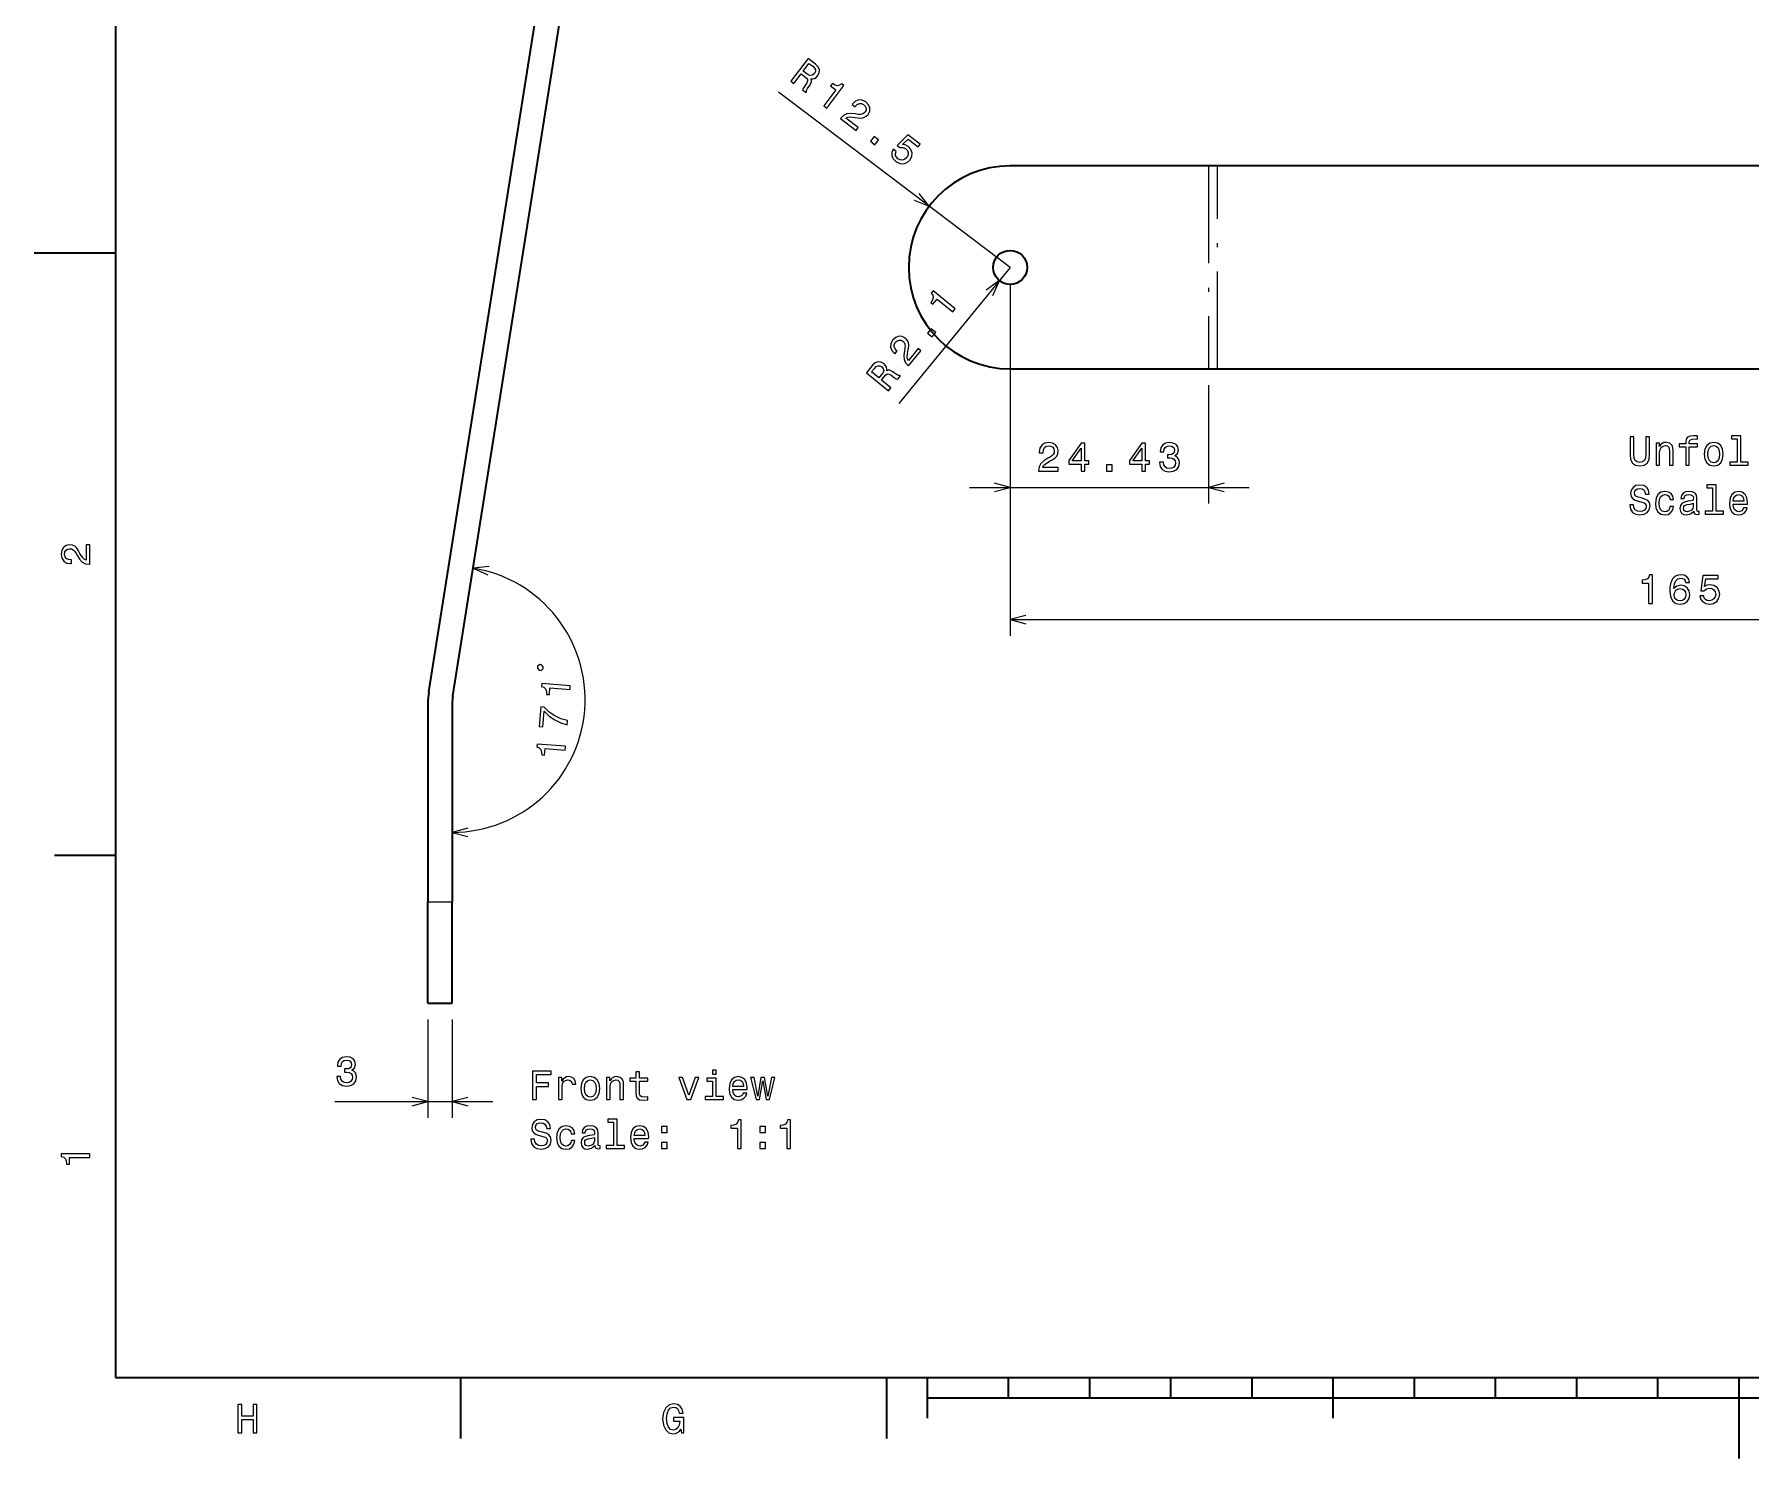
# Model space of a CAD drawing. Extents: x 0 to 420, y 0 to 297.
# Drawn here: x 0 to 211.5, y 0 to 175.5 of the extents above; entities that cross this region are included whole.
import ezdxf

# ---------------------------------------------------------------- set-up
doc = ezdxf.new("R2010")
doc.units = 0
doc.linetypes.add('DASHDOT', pattern=[18.5, 12, -3, 0.5, -3])

msp = doc.modelspace()

# ---------------------------------------------------------------- linework, layer by layer
at = {"color": 7, "lineweight": 35}
for p, q in [((10, 287), (10, 10)), ((48.607815, 94.451767), (70.208748, 230.834702)), ((51.570881, 93.98246), (73.171814, 230.365387)), ((144.66716, 159.246841), (120.232773, 159.246841)), ((283.881348, 159.246841), (145.798386, 159.246841)), ((120.232773, 134.246841), (144.66716, 134.246841)), ((145.798386, 134.246841), (276.849548, 134.246841)), ((48.497009, 93.043854), (48.497009, 68.609459)), ((51.497009, 93.043854), (51.497009, 68.609459)), ((10, 10), (410, 10)), ((110, 7.5), (310, 7.5))]:
    msp.add_line(p, q, dxfattribs=at)
at = {"color": 7, "lineweight": 13}
for p, q in [((120.232773, 146.746841), (91.700279, 168.336502)), ((120.232773, 146.746841), (106.533508, 129.989853)), ((120.232773, 144.746841), (120.232773, 101.354614)), ((120.232773, 144.746841), (120.232773, 117.652489)), ((115.232773, 119.652489), (149.66716, 119.652489)), ((120.232773, 103.354614), (285.232788, 103.354614))]:
    msp.add_line(p, q, dxfattribs=at)
at = {"color": 7, "lineweight": 35, "ltscale": 0.028281}
for p, q in [((145.798386, 159.246841), (144.66716, 159.246841)), ((144.66716, 134.246841), (145.798386, 134.246841))]:
    msp.add_line(p, q, dxfattribs=at)
at = {"color": 7, "linetype": 'DASHDOT', "lineweight": 13}
for p, q in [((144.66716, 159.246841), (144.66716, 134.246841)), ((145.798386, 134.246841), (145.798386, 159.246841))]:
    msp.add_line(p, q, dxfattribs=at)
at = {"color": 7, "lineweight": 35, "ltscale": 0.25}
for p, q in [((10, 148.5), (0, 148.5)), ((210, 10), (210, 0))]:
    msp.add_line(p, q, dxfattribs=at)
at = {"color": 7, "lineweight": 13, "ltscale": 0.364859}
msp.add_line((144.66716, 132.246841), (144.66716, 117.652489), dxfattribs=at)
at = {"color": 7, "lineweight": 35, "ltscale": 0.1875}
for p, q in [((10, 74.300003), (2.5, 74.300003)), ((52.5, 10), (52.5, 2.5)), ((105, 10), (105, 2.5))]:
    msp.add_line(p, q, dxfattribs=at)
at = {"color": 7, "lineweight": 35, "ltscale": 0.3125}
for p, q in [((48.497009, 56.109459), (48.497009, 68.609459)), ((51.497009, 56.109459), (51.497009, 68.609459))]:
    msp.add_line(p, q, dxfattribs=at)
at = {"color": 7, "lineweight": 13, "ltscale": 0.075}
msp.add_line((48.497009, 68.609459), (51.497009, 68.609459), dxfattribs=at)
at = {"color": 7, "lineweight": 35, "ltscale": 0.075}
msp.add_line((48.497009, 56.109459), (51.497009, 56.109459), dxfattribs=at)
at = {"color": 8, "lineweight": 13, "ltscale": 0.303125}
for p, q in [((48.497009, 54.109459), (48.497009, 41.984459)), ((51.497009, 54.109459), (51.497009, 41.984459))]:
    msp.add_line(p, q, dxfattribs=at)
at = {"color": 8, "lineweight": 13, "ltscale": 0.487103}
msp.add_line((37.012886, 43.984459), (56.497009, 43.984459), dxfattribs=at)
at = {"color": 7, "lineweight": 35, "ltscale": 0.125}
for p, q in [((110, 10), (110, 5)), ((160, 10), (160, 5))]:
    msp.add_line(p, q, dxfattribs=at)
at = {"color": 7, "lineweight": 35, "ltscale": 0.0625}
for p, q in [((120, 10), (120, 7.5)), ((130, 10), (130, 7.5)), ((140, 10), (140, 7.5)), ((150, 10), (150, 7.5)), ((170, 10), (170, 7.5)), ((180, 10), (180, 7.5)), ((190, 10), (190, 7.5)), ((200, 10), (200, 7.5))]:
    msp.add_line(p, q, dxfattribs=at)
at = {"color": 7, "lineweight": 13}
for points in [[(93.220764, 169.694031), (93.59478, 169.411011), (94.486404, 170.589371), (94.868462, 170.300278), (95.140846, 170.075195), (95.2752, 169.884995), (95.271294, 169.679245), (95.131973, 169.411545), (94.878204, 169.034378), (94.722794, 168.778839), (94.664543, 168.601563), (95.086823, 168.282043), (95.144638, 168.358459), (95.137344, 168.541046), (95.263412, 168.774521), (95.576088, 169.246246), (95.760292, 169.631775), (95.74691, 169.806335), (95.65995, 169.992294), (95.896896, 169.971115), (96.116013, 170.026672), (96.322296, 170.148849), (96.507706, 170.343735), (96.707024, 170.724152), (96.737869, 171.099243), (96.588074, 171.452911), (96.265686, 171.779068), (95.332657, 172.485062)], [(95.902458, 171.516357), (96.129524, 171.306595), (96.244637, 171.099335), (96.246719, 170.876404), (96.11554, 170.627823), (95.898827, 170.425003), (95.683731, 170.366409), (95.443962, 170.43399), (95.175385, 170.605606), (94.745064, 170.931213), (95.448013, 171.860214)], [(97.263687, 166.634857), (97.629662, 166.357941), (99.756775, 169.169098), (99.483299, 169.376022), (99.225281, 169.185471), (98.955734, 169.130142), (98.661507, 169.200989), (98.33152, 169.400085), (98.115456, 169.114548), (98.766968, 168.621567)], [(99.334045, 165.068298), (101.252388, 163.616745), (101.514091, 163.962616), (99.997917, 165.109848), (100.225403, 165.234955), (100.488861, 165.282257), (101.151321, 165.230011), (101.479897, 165.171112), (101.876175, 165.143204), (102.217346, 165.201263), (102.505478, 165.356384), (102.74958, 165.595398), (102.936829, 165.984955), (102.948654, 166.393417), (102.786903, 166.781433), (102.458534, 167.124756), (102.020721, 167.348526), (101.584114, 167.381653), (101.166862, 167.223053), (100.801254, 166.873596), (100.758652, 166.817291), (101.124619, 166.540375), (101.148964, 166.57254), (101.39209, 166.818634), (101.652832, 166.937546), (101.923141, 166.935394), (102.185852, 166.806168), (102.388672, 166.589462), (102.485527, 166.358063), (102.479454, 166.116013), (102.37056, 165.888519), (102.202431, 165.724823), (102.007339, 165.625793), (101.775177, 165.586441), (101.506935, 165.599686), (101.172279, 165.650528), (100.589485, 165.699402), (100.111145, 165.643951), (99.702812, 165.446991), (99.343178, 165.080353)], [(103.017097, 162.281433), (103.57209, 161.861496), (104.025505, 162.460724), (103.470512, 162.880676)], [(105.827271, 161.299759), (105.666214, 160.903046), (105.668518, 160.496536), (105.836357, 160.116577), (106.160706, 159.776291), (106.621674, 159.541321), (107.088486, 159.497986), (107.526932, 159.659515), (107.907654, 160.003876), (108.122292, 160.429611), (108.151398, 160.869263), (107.992798, 161.286514), (107.654419, 161.650055), (107.316284, 161.830032), (106.982605, 161.87381), (107.664261, 162.540665), (108.886856, 161.61557), (109.136383, 161.945343), (107.644348, 163.074326), (106.303299, 161.761719), (106.625031, 161.51828), (107.001312, 161.530792), (107.350655, 161.373978), (107.57457, 161.134979), (107.674255, 160.857178), (107.649811, 160.565781), (107.502335, 160.278931), (107.266388, 160.059052), (106.988579, 159.959366), (106.697182, 159.983795), (106.410339, 160.131271), (106.218491, 160.320709), (106.123596, 160.537979), (106.112503, 160.774048), (106.201286, 161.016754)], [(113.172287, 141.270309), (113.462753, 141.625626), (110.733513, 143.856842), (110.516457, 143.591339), (110.697174, 143.326355), (110.74234, 143.054916), (110.660492, 142.76355), (110.449135, 142.441284), (110.726349, 142.214645), (111.243462, 142.847168)], [(107.721573, 134.602997), (109.244171, 136.465439), (108.908386, 136.739944), (107.704987, 135.26796), (107.588516, 135.499969), (107.551147, 135.76503), (107.62825, 136.425064), (107.69944, 136.75119), (107.742218, 137.146133), (107.697021, 137.489258), (107.552841, 137.783005), (107.323158, 138.035919), (106.940918, 138.237671), (106.533195, 138.264832), (106.139381, 138.117767), (105.783951, 137.802536), (105.5439, 137.373428), (105.494392, 136.938385), (105.637207, 136.515472), (105.972672, 136.136993), (106.027336, 136.0923), (106.31781, 136.447601), (106.286575, 136.473145), (106.049797, 136.725342), (105.940758, 136.990356), (105.953072, 137.260406), (106.092072, 137.518066), (106.316254, 137.712616), (106.551117, 137.800705), (106.79277, 137.785538), (107.016014, 137.668182), (107.173279, 137.494019), (107.2649, 137.295334), (107.295509, 137.061859), (107.272202, 136.794312), (107.208809, 136.461792), (107.138069, 135.881256), (107.175522, 135.401169), (107.35701, 134.985718), (107.709862, 134.612564)], [(110.644836, 138.178726), (111.085335, 138.717545), (110.503563, 139.193161), (110.063065, 138.654343)], [(105.234077, 131.560272), (105.530937, 131.923386), (104.386917, 132.858643), (104.690163, 133.229584), (104.925316, 133.493317), (105.12043, 133.620422), (105.325882, 133.608795), (105.588165, 133.459518), (105.955536, 133.191757), (106.205055, 133.026855), (106.38002, 132.96199), (106.715179, 133.371948), (106.640991, 133.432602), (106.458252, 133.432175), (106.229675, 133.566925), (105.770035, 133.897095), (105.391693, 134.095657), (105.216759, 134.088852), (105.027664, 134.008942), (105.057732, 134.244919), (105.010452, 134.465973), (104.896111, 134.676697), (104.708321, 134.869308), (104.335655, 135.082764), (103.96199, 135.127686), (103.602943, 134.991287), (103.264908, 134.681381), (102.524353, 133.775528)], [(103.513794, 134.308533), (103.731934, 134.527557), (103.943375, 134.634811), (104.166222, 134.62851), (104.409698, 134.488083), (104.60424, 134.263901), (104.654709, 134.046753), (104.578156, 133.809692), (104.396584, 133.54776), (104.055038, 133.129974), (103.153099, 133.867325)], [(123.747375, 121.652489), (126.153, 121.652489), (126.153, 122.086205), (124.251694, 122.086205), (124.357605, 122.323235), (124.539162, 122.51992), (125.098961, 122.877991), (125.396515, 123.029289), (125.729362, 123.246147), (125.9664, 123.498306), (126.102562, 123.79586), (126.153, 124.133759), (126.067261, 124.557388), (125.830231, 124.890244), (125.467117, 125.102058), (124.998093, 125.177704), (124.513947, 125.091972), (124.14579, 124.854935), (123.90876, 124.476692), (123.828064, 123.977417), (123.828064, 123.906815), (124.287003, 123.906815), (124.287003, 123.947159), (124.33239, 124.290092), (124.468552, 124.542259), (124.685417, 124.703644), (124.972885, 124.759117), (125.265388, 124.708687), (125.482246, 124.582603), (125.623459, 124.385918), (125.673889, 124.138802), (125.63858, 123.906815), (125.542763, 123.710121), (125.381378, 123.538658), (125.159477, 123.38736), (124.861923, 123.225975), (124.367691, 122.913292), (124.019714, 122.580444), (123.812943, 122.176987), (123.747375, 121.667618)], [(128.991318, 121.652489), (129.445221, 121.652489), (129.445221, 122.51992), (129.944489, 122.51992), (129.944489, 122.923378), (129.445221, 122.923378), (129.445221, 125.076843), (128.986282, 125.076843), (127.45314, 122.96373), (127.45314, 122.51992), (128.991318, 122.51992)], [(136.463364, 121.652489), (136.917267, 121.652489), (136.917267, 122.51992), (137.416534, 122.51992), (137.416534, 122.923378), (136.917267, 122.923378), (136.917267, 125.076843), (136.458328, 125.076843), (134.925186, 122.96373), (134.925186, 122.51992), (136.463364, 122.51992)], [(138.651123, 122.751907), (138.651123, 122.716606), (138.731812, 122.23246), (138.968842, 121.869347), (139.342041, 121.63736), (139.836273, 121.55162), (140.360779, 121.63736), (140.75415, 121.859261), (141.006317, 122.212288), (141.097092, 122.666176), (141.056747, 122.96373), (140.945786, 123.205803), (140.764236, 123.392403), (140.522156, 123.528564), (140.849976, 123.800903), (140.965958, 124.234619), (140.89032, 124.627991), (140.673462, 124.925545), (140.320435, 125.112144), (139.836273, 125.177704), (139.382385, 125.097015), (139.034409, 124.875107), (138.807465, 124.522087), (138.731812, 124.053062), (138.731812, 124.017761), (139.180664, 124.017761), (139.221008, 124.34053), (139.352127, 124.572517), (139.56395, 124.71373), (139.861496, 124.76416), (140.123749, 124.723816), (140.315384, 124.617905), (140.431381, 124.446434), (140.476776, 124.214447), (140.431381, 123.967331), (140.310349, 123.800903), (140.098526, 123.700035), (139.811066, 123.669777), (139.61438, 123.67482), (139.61438, 123.276405), (139.861496, 123.286491), (140.179214, 123.241104), (140.416245, 123.120064), (140.557465, 122.923378), (140.607895, 122.666176), (140.552414, 122.373672), (140.406158, 122.156815), (140.174179, 122.020645), (139.866547, 121.975258), (139.548813, 122.025688), (139.316833, 122.176987), (139.170578, 122.41906), (139.115097, 122.751907)], [(196.619751, 123.721634), (196.690353, 123.091232), (196.912262, 122.64238), (197.285461, 122.385178), (197.825073, 122.294403), (198.359665, 122.385178), (198.732864, 122.64238), (198.954758, 123.086189), (199.030411, 123.721634), (199.030411, 125.890221), (198.561386, 125.890221), (198.561386, 123.696419), (198.516006, 123.267746), (198.379837, 122.960106), (198.147842, 122.778549), (197.825073, 122.718033), (197.492233, 122.778549), (197.260239, 122.960106), (197.124069, 123.262695), (197.083725, 123.696419), (197.083725, 125.890221), (196.619751, 125.890221)], [(199.817154, 122.390221), (200.260956, 122.390221), (200.260956, 123.953621), (200.306351, 124.311691), (200.452606, 124.573936), (200.67955, 124.735321), (200.982147, 124.795837), (201.224213, 124.745407), (201.375519, 124.609238), (201.451157, 124.382294), (201.476379, 124.079704), (201.476379, 122.390221), (201.920181, 122.390221), (201.920181, 124.170479), (201.900009, 124.528549), (201.809235, 124.826103), (201.511673, 125.098434), (201.047699, 125.194252), (200.790497, 125.158951), (200.573639, 125.063133), (200.387039, 124.901749), (200.240784, 124.684891), (200.240784, 125.098434), (199.817154, 125.098434)], [(203.468445, 124.629417), (203.468445, 122.390221), (203.912262, 122.390221), (203.912262, 124.629417), (204.920898, 124.629417), (204.920898, 125.007652), (203.912262, 125.007652), (203.912262, 125.17408), (203.947556, 125.375809), (204.063553, 125.511978), (204.260239, 125.592667), (204.542664, 125.622932), (204.920898, 125.60276), (204.920898, 125.986038), (204.441788, 126.011261), (204.008072, 125.965866), (203.70549, 125.829704), (203.523926, 125.592667), (203.468445, 125.254776), (203.468445, 125.007652), (202.656494, 125.007652), (202.656494, 124.629417)], [(205.758072, 123.741806), (205.838776, 123.126534), (206.070755, 122.672638), (206.438919, 122.390221), (206.933151, 122.294403), (207.422348, 122.390221), (207.790497, 122.667595), (208.022491, 123.12149), (208.108215, 123.741806), (208.022491, 124.357079), (207.790497, 124.81601), (207.422348, 125.093391), (206.933151, 125.194252), (206.438919, 125.093391), (206.070755, 124.810966), (205.838776, 124.357079)], [(206.211975, 123.746849), (206.257355, 124.200737), (206.39856, 124.528549), (206.625519, 124.730278), (206.933151, 124.80088), (207.235748, 124.730278), (207.462692, 124.533592), (207.603897, 124.200737), (207.654327, 123.746849), (207.603897, 123.287918), (207.462692, 122.955063), (207.235748, 122.753334), (206.933151, 122.687775), (206.625519, 122.753334), (206.39856, 122.955063), (206.257355, 123.287918)], [(209.807785, 125.638062), (209.807785, 122.76342), (208.894958, 122.76342), (208.894958, 122.390221), (211.159378, 122.390221), (211.159378, 122.76342), (210.251587, 122.76342), (210.251587, 126.011261), (209.111816, 126.011261), (209.111816, 125.638062)], [(127.87677, 122.923378), (128.991318, 124.491821), (128.991318, 122.923378)], [(135.348816, 122.923378), (136.463364, 124.491821), (136.463364, 122.923378)], [(132.10199, 121.652489), (132.797943, 121.652489), (132.797943, 122.403931), (132.10199, 122.403931)], [(197.028244, 117.498291), (196.569321, 117.498291), (196.670181, 116.963707), (196.922348, 116.570335), (197.310669, 116.333305), (197.835159, 116.247574), (198.354614, 116.328262), (198.74295, 116.550163), (198.990067, 116.898148), (199.080841, 117.357079), (199.005188, 117.770622), (198.793381, 118.037918), (198.450439, 118.214432), (197.991501, 118.345551), (197.598129, 118.441376), (197.340927, 118.552322), (197.194672, 118.713707), (197.149292, 118.965866), (197.194672, 119.192818), (197.325806, 119.364288), (197.527527, 119.480278), (197.804901, 119.520622), (198.087326, 119.470192), (198.309235, 119.334023), (198.45549, 119.107079), (198.526093, 118.799446), (198.985016, 118.799446), (198.985016, 118.809532), (198.904327, 119.283592), (198.667297, 119.63662), (198.294098, 119.858521), (197.78978, 119.934166), (197.335892, 119.858521), (196.982864, 119.646706), (196.75592, 119.318893), (196.675217, 118.895264), (196.740784, 118.517021), (196.932434, 118.259819), (197.235016, 118.088348), (197.64856, 117.957222), (198.057068, 117.841232), (198.3647, 117.730278), (198.5513, 117.568893), (198.616867, 117.306648), (198.556351, 117.03936), (198.400009, 116.837631), (198.162979, 116.711548), (197.855331, 116.671204), (197.512405, 116.726677), (197.250153, 116.888062), (197.083725, 117.150307)], [(201.541931, 118.153908), (201.980698, 118.153908), (201.889923, 118.557365), (201.673065, 118.875092), (201.335159, 119.071777), (200.896408, 119.147423), (200.412262, 119.046562), (200.044098, 118.764137), (199.812119, 118.305206), (199.731415, 117.689934), (199.807068, 117.079704), (200.034012, 116.625809), (200.39209, 116.343391), (200.881271, 116.247574), (201.314987, 116.323219), (201.652893, 116.535034), (201.884872, 116.867889), (201.985748, 117.311691), (201.562119, 117.311691), (201.486465, 117.029274), (201.345245, 116.817451), (201.143524, 116.686333), (200.896408, 116.645988), (200.588776, 116.711548), (200.366867, 116.913277), (200.230698, 117.241089), (200.185303, 117.705063), (200.230698, 118.158951), (200.371902, 118.486763), (200.598862, 118.688492), (200.896408, 118.759094), (201.158646, 118.713707), (201.355347, 118.597717), (201.486465, 118.406075)], [(204.461975, 116.696419), (204.461975, 116.68129), (204.487183, 116.509819), (204.562836, 116.388779), (204.880554, 116.292961), (205.12767, 116.333305), (205.12767, 116.676247), (205.021759, 116.661118), (204.880554, 116.726677), (204.855347, 116.928406), (204.855347, 118.330421), (204.794815, 118.688492), (204.618301, 118.940651), (204.310669, 119.091949), (203.876953, 119.147423), (203.453323, 119.086906), (203.14064, 118.915436), (202.943954, 118.648148), (202.878387, 118.29512), (202.878387, 118.264862), (203.27681, 118.264862), (203.312119, 118.476677), (203.423065, 118.627975), (203.604614, 118.71875), (203.861816, 118.754051), (204.108948, 118.728836), (204.285461, 118.653191), (204.391357, 118.522064), (204.426666, 118.340508), (204.406494, 118.128693), (204.325806, 118.022789), (204.124069, 117.972351), (203.745834, 117.932007), (203.312119, 117.841232), (203.004471, 117.679848), (202.822922, 117.427689), (202.767441, 117.054489), (202.817871, 116.721634), (202.974213, 116.474518), (203.226379, 116.318176), (203.574356, 116.262703), (204.043381, 116.368607)], [(206.771759, 119.591232), (206.771759, 116.716591), (205.858948, 116.716591), (205.858948, 116.343391), (208.123352, 116.343391), (208.123352, 116.716591), (207.215576, 116.716591), (207.215576, 119.964432), (206.075806, 119.964432), (206.075806, 119.591232)], [(209.313553, 117.568893), (211.088776, 117.568893), (211.093811, 117.775665), (211.013123, 118.355637), (210.791214, 118.78936), (210.438187, 119.051605), (209.969177, 119.147423), (209.510239, 119.046562), (209.157211, 118.764137), (208.930267, 118.305206), (208.849579, 117.70002), (208.925232, 117.079704), (209.152176, 116.625809), (209.500153, 116.343391), (209.954041, 116.247574), (210.347412, 116.313133), (210.670181, 116.484604), (210.907211, 116.756935), (211.043381, 117.120049), (210.604614, 117.120049), (210.51384, 116.91832), (210.382721, 116.767021), (210.009521, 116.645988), (209.722046, 116.701462), (209.505188, 116.877975), (209.363983, 117.165436), (209.313553, 117.553764)], [(209.313553, 117.942093), (209.369034, 118.290077), (209.505188, 118.547279), (209.711975, 118.703621), (209.984299, 118.759094), (210.251587, 118.703621), (210.458359, 118.547279), (210.584442, 118.290077), (210.629837, 117.942093)], [(204.41153, 117.291519), (204.351013, 117.029274), (204.189636, 116.827538), (203.947556, 116.696419), (203.650009, 116.651031), (203.458359, 116.676247), (203.322205, 116.756935), (203.236465, 116.898148), (203.211243, 117.094833), (203.231415, 117.271347), (203.312119, 117.397423), (203.634872, 117.538635), (204.043381, 117.599152), (204.41153, 117.720192)], [(6.833213, 110.169449), (6.833213, 112.575073), (6.399496, 112.575073), (6.399496, 110.673775), (6.162464, 110.779686), (5.965778, 110.961243), (5.607709, 111.521034), (5.456412, 111.818588), (5.239553, 112.151443), (4.987392, 112.388474), (4.689842, 112.524643), (4.351945, 112.575073), (3.928314, 112.489334), (3.595461, 112.252304), (3.383646, 111.889191), (3.307997, 111.420174), (3.393732, 110.93602), (3.630764, 110.567871), (4.009006, 110.330833), (4.508286, 110.250145), (4.578891, 110.250145), (4.578891, 110.709076), (4.538545, 110.709076), (4.195605, 110.754463), (3.943444, 110.890633), (3.782061, 111.107491), (3.726585, 111.394958), (3.777017, 111.687462), (3.903098, 111.90432), (4.099784, 112.045532), (4.346902, 112.095963), (4.578891, 112.060661), (4.775577, 111.964844), (4.947046, 111.803459), (5.098343, 111.581558), (5.259727, 111.284004), (5.572406, 110.789772), (5.90526, 110.441788), (6.308718, 110.235016), (6.818084, 110.169449)], [(198.905975, 105.354614), (199.364899, 105.354614), (199.364899, 108.879829), (199.021973, 108.879829), (198.931183, 108.572189), (198.749634, 108.365417), (198.47226, 108.244385), (198.088974, 108.204041), (198.088974, 107.845963), (198.905975, 107.845963)], [(203.943146, 107.91153), (203.847321, 108.32003), (203.625427, 108.62262), (203.282486, 108.81427), (202.838684, 108.879829), (202.541138, 108.844528), (202.28392, 108.748703), (202.056976, 108.592361), (201.865341, 108.370461), (201.71405, 108.093086), (201.603088, 107.755188), (201.532486, 107.356773), (201.512314, 106.907928), (201.593002, 106.191788), (201.840118, 105.672333), (202.238541, 105.359657), (202.783203, 105.253746), (203.2724, 105.344528), (203.645599, 105.581558), (203.887665, 105.954758), (203.973404, 106.428818), (203.887665, 106.907928), (203.655685, 107.276085), (203.297607, 107.508072), (202.853806, 107.58876), (202.374695, 107.4879), (202.016632, 107.200432), (202.092285, 107.755188), (202.253662, 108.153603), (202.500793, 108.390633), (202.843719, 108.471329), (203.095886, 108.430984), (203.287537, 108.325073), (203.413605, 108.14856), (203.479172, 107.91153)], [(205.218079, 106.267441), (205.329025, 105.853889), (205.576141, 105.531128), (205.939255, 105.329391), (206.403229, 105.253746), (206.912598, 105.344528), (207.31102, 105.591644), (207.563171, 105.985016), (207.658997, 106.489334), (207.573273, 106.958359), (207.331192, 107.326515), (206.952942, 107.563545), (206.46376, 107.649277), (206.08551, 107.58876), (205.792999, 107.422333), (205.934219, 108.365417), (207.467361, 108.365417), (207.467361, 108.778961), (205.596313, 108.778961), (205.318939, 106.923058), (205.722397, 106.923058), (206.014908, 107.160088), (206.388107, 107.245819), (206.710876, 107.190346), (206.957993, 107.028961), (207.114334, 106.781845), (207.1698, 106.464127), (207.114334, 106.1464), (206.952942, 105.899277), (206.705826, 105.742943), (206.388107, 105.687469), (206.120819, 105.722771), (205.914047, 105.83876), (205.762741, 106.020317), (205.687103, 106.267441)], [(203.484222, 106.423775), (203.428741, 106.106049), (203.287537, 105.863976), (203.060577, 105.702591), (202.778168, 105.652161), (202.480621, 105.702591), (202.253662, 105.858932), (202.107422, 106.101013), (202.062027, 106.418732), (202.112457, 106.731415), (202.253662, 106.968445), (202.485657, 107.119743), (202.79834, 107.175217), (203.070679, 107.119743), (203.287537, 106.973488), (203.428741, 106.736458)], [(61.396778, 44.252831), (61.865799, 44.252831), (61.865799, 45.861622), (63.338421, 45.861622), (63.338421, 46.280209), (61.865799, 46.280209), (61.865799, 47.329201), (63.676315, 47.329201), (63.676315, 47.752831), (61.396778, 47.752831)], [(64.589142, 44.252831), (65.032944, 44.252831), (65.032944, 45.801102), (65.078331, 46.174301), (65.2145, 46.441589), (65.436401, 46.602974), (65.733955, 46.658451), (65.955856, 46.623146), (66.122284, 46.522282), (66.223145, 46.350815), (66.258453, 46.118824), (66.707298, 46.118824), (66.646774, 46.527325), (66.480354, 46.819832), (66.202972, 46.996346), (65.82473, 47.056866), (65.567528, 47.016518), (65.345627, 46.915653), (65.148941, 46.744186), (64.992599, 46.512196), (64.992599, 46.961044), (64.589142, 46.961044)], [(67.327614, 45.604416), (67.408302, 44.989143), (67.640297, 44.535252), (68.008453, 44.252831), (68.502686, 44.157009), (68.991882, 44.252831), (69.360031, 44.530209), (69.592026, 44.9841), (69.677757, 45.604416), (69.592026, 46.219688), (69.360031, 46.678623), (68.991882, 46.956001), (68.502686, 47.056866), (68.008453, 46.956001), (67.640297, 46.67358), (67.408302, 46.219688)], [(67.781502, 45.609459), (67.826897, 46.063351), (67.968102, 46.391159), (68.195053, 46.592888), (68.502686, 46.663494), (68.805283, 46.592888), (69.032227, 46.396202), (69.173431, 46.063351), (69.223869, 45.609459), (69.173431, 45.150524), (69.032227, 44.817673), (68.805283, 44.615944), (68.502686, 44.550381), (68.195053, 44.615944), (67.968102, 44.817673), (67.826897, 45.150524)], [(70.494759, 44.252831), (70.938568, 44.252831), (70.938568, 45.816231), (70.983955, 46.174301), (71.130211, 46.436546), (71.357155, 46.597931), (71.659744, 46.658451), (71.901825, 46.608017), (72.053116, 46.471851), (72.128769, 46.244904), (72.153984, 45.94231), (72.153984, 44.252831), (72.597786, 44.252831), (72.597786, 46.033089), (72.577614, 46.391159), (72.486832, 46.688709), (72.189285, 46.961044), (71.725311, 47.056866), (71.468102, 47.021561), (71.251244, 46.925743), (71.064644, 46.764359), (70.918396, 46.547501), (70.918396, 46.961044), (70.494759, 46.961044)], [(74.125885, 46.492023), (74.125885, 45.135395), (74.156143, 44.696636), (74.297356, 44.394039), (74.579773, 44.217529), (75.058884, 44.157009), (75.583374, 44.182224), (75.583374, 44.56551), (75.200089, 44.535252), (74.852112, 44.575596), (74.665512, 44.701679), (74.584816, 44.913494), (74.569687, 45.211044), (74.569687, 46.492023), (75.583374, 46.492023), (75.583374, 46.870266), (74.569687, 46.870266), (74.569687, 47.662052), (74.125885, 47.662052), (74.125885, 46.870266), (73.359314, 46.870266), (73.359314, 46.492023)], [(80.414787, 44.252831), (80.883812, 44.252831), (81.872284, 46.961044), (81.413345, 46.961044), (80.651825, 44.777325), (79.875168, 46.961044), (79.411186, 46.961044)], [(83.995483, 44.62603), (83.995483, 46.870266), (82.855713, 46.870266), (82.855713, 46.492023), (83.551682, 46.492023), (83.551682, 44.62603), (82.643898, 44.62603), (82.643898, 44.252831), (84.913353, 44.252831), (84.913353, 44.62603)], [(84.010612, 47.873867), (83.541595, 47.873867), (83.541595, 47.369545), (84.010612, 47.369545)], [(86.063202, 45.478336), (87.838425, 45.478336), (87.84346, 45.685108), (87.762772, 46.265079), (87.540871, 46.698795), (87.187843, 46.961044), (86.718826, 47.056866), (86.259888, 46.956001), (85.906868, 46.67358), (85.679916, 46.214645), (85.599228, 45.609459), (85.674881, 44.989143), (85.901825, 44.535252), (86.249802, 44.252831), (86.703697, 44.157009), (87.097069, 44.222572), (87.41983, 44.394039), (87.656868, 44.666374), (87.79303, 45.029488), (87.354271, 45.029488), (87.263489, 44.827759), (87.13237, 44.67646), (86.759171, 44.555424), (86.47171, 44.610901), (86.254852, 44.787415), (86.11364, 45.074875), (86.063202, 45.463203)], [(86.063202, 45.851532), (86.118683, 46.199516), (86.254852, 46.456722), (86.461624, 46.61306), (86.733955, 46.668537), (87.001244, 46.61306), (87.208015, 46.456722), (87.334099, 46.199516), (87.379486, 45.851532)], [(89.351387, 44.252831), (89.754845, 46.552544), (90.15831, 44.252831), (90.58194, 44.252831), (91.247643, 46.961044), (90.81897, 46.961044), (90.370117, 44.661331), (89.97171, 46.961044), (89.532944, 46.961044), (89.134529, 44.661331), (88.685684, 46.961044), (88.262054, 46.961044), (88.927757, 44.252831)], [(61.633808, 39.360901), (61.174877, 39.360901), (61.275742, 38.826317), (61.527901, 38.432945), (61.916229, 38.195915), (62.440727, 38.11018), (62.960178, 38.190872), (63.348507, 38.412773), (63.595627, 38.760757), (63.686405, 39.219688), (63.610756, 39.633236), (63.398941, 39.900524), (63.056, 40.077038), (62.597065, 40.208164), (62.203693, 40.303986), (61.946491, 40.414936), (61.800236, 40.576317), (61.754848, 40.82848), (61.800236, 41.055424), (61.931358, 41.226894), (62.133091, 41.342888), (62.410465, 41.383236), (62.692886, 41.332802), (62.914791, 41.196636), (63.061043, 40.969688), (63.131649, 40.662052), (63.590584, 40.662052), (63.590584, 40.672138), (63.509892, 41.146202), (63.272858, 41.499229), (62.899658, 41.72113), (62.395336, 41.79678), (61.941448, 41.72113), (61.588421, 41.509315), (61.361477, 41.181507), (61.280785, 40.757874), (61.346344, 40.379631), (61.537987, 40.122429), (61.840584, 39.950958), (62.254128, 39.819836), (62.662628, 39.703838), (62.970264, 39.592888), (63.156864, 39.431507), (63.222427, 39.169258), (63.161907, 38.901966), (63.005569, 38.700237), (62.768536, 38.574158), (62.460899, 38.53381), (62.117958, 38.589287), (61.855713, 38.750671), (61.689285, 39.012917)], [(66.147499, 40.016521), (66.586258, 40.016521), (66.495483, 40.419979), (66.278625, 40.737701), (65.940727, 40.934387), (65.501968, 41.010036), (65.017815, 40.909172), (64.649658, 40.626751), (64.417671, 40.167816), (64.336983, 39.552544), (64.412628, 38.942314), (64.639572, 38.488422), (64.997643, 38.206001), (65.486839, 38.11018), (65.920555, 38.185829), (66.258453, 38.397644), (66.49044, 38.730495), (66.591301, 39.174301), (66.167671, 39.174301), (66.092026, 38.89188), (65.950813, 38.680065), (65.749084, 38.548943), (65.501968, 38.508595), (65.194328, 38.574158), (64.972427, 38.775887), (64.836258, 39.103695), (64.790871, 39.567673), (64.836258, 40.021564), (64.97747, 40.349373), (65.204414, 40.551102), (65.501968, 40.621708), (65.764214, 40.576317), (65.960899, 40.460323), (66.092026, 40.268681)], [(69.067528, 38.559029), (69.067528, 38.543896), (69.092743, 38.372429), (69.168396, 38.251389), (69.486115, 38.155567), (69.733231, 38.195915), (69.733231, 38.538853), (69.627327, 38.523724), (69.486115, 38.589287), (69.460899, 38.791016), (69.460899, 40.193031), (69.400383, 40.551102), (69.223869, 40.803265), (68.916229, 40.954559), (68.482513, 41.010036), (68.058884, 40.949516), (67.746201, 40.778046), (67.549515, 40.510757), (67.483955, 40.15773), (67.483955, 40.127472), (67.88237, 40.127472), (67.917671, 40.339287), (68.028625, 40.490585), (68.210182, 40.58136), (68.467384, 40.616665), (68.7145, 40.59145), (68.891014, 40.5158), (68.996925, 40.384674), (69.032227, 40.203121), (69.012054, 39.991302), (68.931358, 39.885395), (68.72963, 39.834965), (68.351387, 39.794617), (67.917671, 39.703838), (67.610031, 39.542458), (67.428482, 39.290295), (67.373001, 38.917095), (67.423431, 38.584244), (67.579773, 38.337124), (67.83194, 38.180786), (68.179916, 38.125309), (68.648941, 38.231216)], [(71.377327, 41.453838), (71.377327, 38.579201), (70.4645, 38.579201), (70.4645, 38.206001), (72.728912, 38.206001), (72.728912, 38.579201), (71.821129, 38.579201), (71.821129, 41.827038), (70.681358, 41.827038), (70.681358, 41.453838)], [(73.919113, 39.431507), (75.694328, 39.431507), (75.699371, 39.638279), (75.618683, 40.21825), (75.396774, 40.651966), (75.043755, 40.914215), (74.57473, 41.010036), (74.115799, 40.909172), (73.762772, 40.626751), (73.535828, 40.167816), (73.455139, 39.56263), (73.530785, 38.942314), (73.757729, 38.488422), (74.105713, 38.206001), (74.559601, 38.11018), (74.952972, 38.175743), (75.275742, 38.34721), (75.512772, 38.619545), (75.648941, 38.982658), (75.210182, 38.982658), (75.1194, 38.78093), (74.988274, 38.629631), (74.615082, 38.508595), (74.327614, 38.564072), (74.110756, 38.740585), (73.969543, 39.028046), (73.919113, 39.416374)], [(73.919113, 39.804703), (73.974586, 40.152687), (74.110756, 40.409893), (74.317528, 40.566231), (74.589859, 40.621708), (74.857155, 40.566231), (75.063927, 40.409893), (75.190002, 40.152687), (75.235397, 39.804703)], [(77.262772, 40.162773), (77.95874, 40.162773), (77.95874, 40.914215), (77.262772, 40.914215)], [(86.628044, 38.206001), (87.086983, 38.206001), (87.086983, 41.731216), (86.744041, 41.731216), (86.653259, 41.42358), (86.47171, 41.216808), (86.194328, 41.095772), (85.811043, 41.055424), (85.811043, 40.697357), (86.628044, 40.697357)], [(89.40686, 40.162773), (90.102829, 40.162773), (90.102829, 40.914215), (89.40686, 40.914215)], [(92.700089, 38.206001), (93.159027, 38.206001), (93.159027, 41.731216), (92.816086, 41.731216), (92.725311, 41.42358), (92.543747, 41.216808), (92.266373, 41.095772), (91.883087, 41.055424), (91.883087, 40.697357), (92.700089, 40.697357)], [(69.017097, 39.154129), (68.956573, 38.89188), (68.795197, 38.690151), (68.553116, 38.559029), (68.255569, 38.513638), (68.063927, 38.538853), (67.927757, 38.619545), (67.842026, 38.760757), (67.816803, 38.957443), (67.836983, 39.133957), (67.917671, 39.260036), (68.24044, 39.401245), (68.648941, 39.461765), (69.017097, 39.582802)], [(77.262772, 38.206001), (77.95874, 38.206001), (77.95874, 38.957443), (77.262772, 38.957443)], [(89.40686, 38.206001), (90.102829, 38.206001), (90.102829, 38.957443), (89.40686, 38.957443)], [(6.833213, 37.109222), (6.833213, 37.568153), (3.307997, 37.568153), (3.307997, 37.225216), (3.615634, 37.134438), (3.822406, 36.952881), (3.943444, 36.675503), (3.98379, 36.292217), (4.341859, 36.292217), (4.341859, 37.109222)], [(25.079971, 3.166787), (25.548992, 3.166787), (25.548992, 4.810879), (26.95101, 4.810879), (26.95101, 3.166787), (27.414986, 3.166787), (27.414986, 6.666787), (26.95101, 6.666787), (26.95101, 5.239553), (25.548992, 5.239553), (25.548992, 6.666787), (25.079971, 6.666787)], [(79.672913, 3.635807), (79.758644, 3.166787), (80.010803, 3.166787), (80.010803, 5.057997), (78.734871, 5.057997), (78.734871, 4.629323), (79.521614, 4.629323), (79.521614, 4.599063), (79.46109, 4.135087), (79.299713, 3.792147), (79.052589, 3.575288), (78.744957, 3.504683), (78.402016, 3.595461), (78.134727, 3.867795), (77.963257, 4.316643), (77.902733, 4.931916), (77.958214, 5.542147), (78.129684, 5.990994), (78.402016, 6.263329), (78.770172, 6.35915), (79.022331, 6.308718), (79.229103, 6.167507), (79.380402, 5.930475), (79.466141, 5.612752), (79.965416, 5.612752), (79.83429, 6.096902), (79.587173, 6.460014), (79.239189, 6.681916), (78.80043, 6.762608), (78.225502, 6.636527), (77.791786, 6.268372), (77.514404, 5.6884), (77.418587, 4.916787), (77.514404, 4.14013), (77.791786, 3.560158), (78.200287, 3.192003), (78.714699, 3.070965), (79.002159, 3.111311), (79.259361, 3.212176), (79.48127, 3.388689)]]:
    msp.add_lwpolyline(points, close=True, dxfattribs=at)
for points in [[(108.411896, 155.042206), (110.264771, 154.289322), (109.036575, 155.867783)], [(118.081642, 143.297729), (118.90361, 145.121017), (117.280121, 143.952988)], [(118.300919, 119.13485), (120.232773, 119.652489), (118.300919, 120.170128)], [(146.599014, 120.170128), (144.66716, 119.652489), (146.599014, 119.13485)], [(122.164627, 103.872253), (120.232773, 103.354614), (122.164627, 102.836975)]]:
    msp.add_lwpolyline(points, dxfattribs=at)
at = {"color": 8, "lineweight": 13}
for points in [[(56.046188, 109.889183), (54.057144, 109.68013), (55.884235, 108.866653)], [(53.42886, 77.668152), (51.497009, 77.150513), (53.42886, 76.632874)], [(46.565159, 43.46682), (48.497009, 43.984459), (46.565159, 44.502098)], [(53.42886, 44.502098), (51.497009, 43.984459), (53.42886, 43.46682)]]:
    msp.add_lwpolyline(points, dxfattribs=at)
for points in [[(62.695526, 97.319862), (62.713833, 97.552475), (62.499527, 97.803398), (62.266914, 97.821709), (62.015991, 97.607399), (61.997684, 97.374786), (62.21199, 97.123863), (62.444607, 97.10556)], [(66.003593, 94.743584), (66.039597, 95.201103), (62.525249, 95.477692), (62.498344, 95.135803), (62.797913, 95.021172), (62.989799, 94.823952), (63.088703, 94.537933), (63.09885, 94.152664), (63.455818, 94.124573), (63.51992, 94.939056)], [(65.66259, 90.410728), (65.702553, 90.918526), (64.886047, 91.149727), (64.134727, 91.502266), (63.448219, 91.971123), (62.816849, 92.562103), (62.399551, 92.594948), (62.211205, 90.201767), (62.668724, 90.165764), (62.819084, 92.076279), (63.454296, 91.469818), (64.130356, 90.996735), (64.861557, 90.645767)], [(65.417343, 87.294571), (65.453354, 87.75209), (61.938999, 88.028679), (61.912094, 87.686798), (62.211662, 87.572159), (62.403549, 87.374939), (62.502453, 87.088921), (62.5126, 86.703651), (62.869568, 86.67556), (62.93367, 87.490044)], [(37.260002, 47.083885), (37.260002, 47.048576), (37.340694, 46.56443), (37.577728, 46.201317), (37.950928, 45.96933), (38.445164, 45.883591), (38.969658, 45.96933), (39.363029, 46.191231), (39.615192, 46.544258), (39.705971, 46.998146), (39.665623, 47.2957), (39.554672, 47.537773), (39.373116, 47.724373), (39.131042, 47.860542), (39.458851, 48.132874), (39.574844, 48.566589), (39.499199, 48.959961), (39.282337, 49.257515), (38.929314, 49.444115), (38.445164, 49.509674), (37.991272, 49.428986), (37.643288, 49.207085), (37.416344, 48.854057), (37.340694, 48.385033), (37.340694, 48.349731), (37.789543, 48.349731), (37.829887, 48.672501), (37.961014, 48.904488), (38.172829, 49.0457), (38.470379, 49.09613), (38.732628, 49.055786), (38.924271, 48.949875), (39.040264, 48.778404), (39.085651, 48.546417), (39.040264, 48.299301), (38.919228, 48.132874), (38.707413, 48.032013), (38.419945, 48.001747), (38.223259, 48.00679), (38.223259, 47.608376), (38.470379, 47.618462), (38.788101, 47.573074), (39.025135, 47.452042), (39.166344, 47.255356), (39.216778, 46.998146), (39.161301, 46.705643), (39.015045, 46.488785), (38.783058, 46.352615), (38.475422, 46.307228), (38.1577, 46.357658), (37.925713, 46.508957), (37.779457, 46.75103), (37.72398, 47.083885)]]:
    msp.add_lwpolyline(points, close=True, dxfattribs=at)
at = {"color": 7, "lineweight": 35}
msp.add_circle((120.232773, 146.746841), 2.1, dxfattribs=at)
for centre, radius, start, end in [((120.232773, 146.746841), 12.5, 90.000003, 269.999997), ((57.497009, 93.043854), 9, 171.000001, 180.000005), ((57.497009, 93.043854), 6, 171.000001, 180.000005)]:
    msp.add_arc(centre, radius, start, end, dxfattribs=at)
at = {"color": 8, "lineweight": 13}
msp.add_arc((51.497009, 93.516068), 16.365555, 269.999997, 80.999985, dxfattribs=at)

doc.saveas('drawing.dxf')
